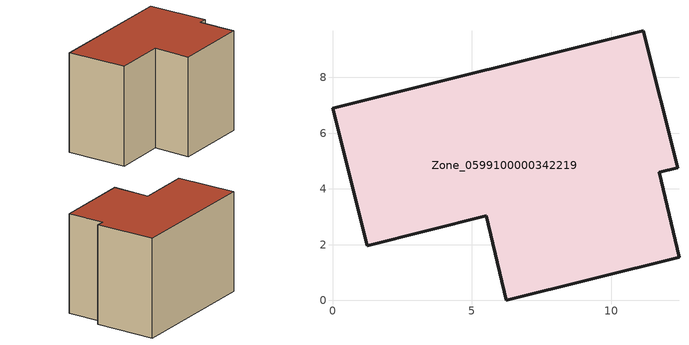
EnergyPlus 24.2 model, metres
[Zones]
Zone_0599100000342219
 floor ground (C_G): 0,6.89 11.15,9.68 12.39,4.76 11.73,4.6 12.44,1.55 6.23,0 5.52,3.04 1.24,1.96 z0
 wall outside (C_F): 11.15,9.68 0,6.89 1.24,1.96 5.52,3.04 6.23,0 12.44,1.55 11.73,4.6 12.39,4.76 11.15,9.68 z0:8.35
 roof outside (C_R): 12.44,1.55 11.73,4.6 12.39,4.76 11.15,9.68 0,6.89 1.24,1.96 5.52,3.04 6.23,0 z8.35
[BUILDING]
Pand.0599100000342219: North Axis=0; Terrain=City; Loads Convergence Tolerance Value=0.04; Temperature Convergence Tolerance Value=0.4; Solar Distribution=FullExterior; Maximum Number of Warmup Days=25; Minimum Number of Warmup Days=1
[Site:Location]
Rotterdam.The.Hague.AP_ZH_NLD Design_Conditions: Latitude=51.96; Longitude=4.45; Time Zone=1; Elevation=-4.5
[SITE:GROUNDTEMPERATURE:BUILDINGSURFACE]
18, 18, 18, 18, 18, 18, 18, 18, 18, 18, 18, 18
[MATERIAL] Thermal Absorptance=0.9; Solar Absorptance=0.7; Visible Absorptance=0.7
Name | Roughness | Thickness | Conductivity | Density | Specific Heat
G.TI.1992-2005 | MediumSmooth | 0.15 | 0.06 | 540 | 1210
F.TI.1992-2005 | Rough | 0.3 | 0.12 | 1920 | 840
R.TI.1992-2005 | MediumRough | 0.2 | 0.08 | 1500 | 1000
[CONSTRUCTION]
C_G: G.TI.1992-2005
C_F: F.TI.1992-2005
C_R: R.TI.1992-2005
[ZONE]
Zone_0599100000342219: Type=1; Multiplier=1; Ceiling Height=Autocalculate; Volume=Autocalculate; Floor Area=autocalculate; Part of Total Floor Area=Yes
[ZONEINFILTRATION:DESIGNFLOWRATE]
Infil_Zone_0599100000342219: Zone or ZoneList or Space or SpaceList=Zone_0599100000342219; Schedule=AlwaysOn; Design Flow Rate Calculation Method=Flow/Area; Flow Rate per Floor Area=0.0015; Constant Term Coefficient=1; Temperature Term Coefficient=0; Velocity Term Coefficient=0; Velocity Squared Term Coefficient=0
[HVACTEMPLATE:ZONE:IDEALLOADSAIRSYSTEM]
Zone_0599100000342219: Maximum Heating Supply Air Temperature=50; Minimum Cooling Supply Air Temperature=13; Maximum Heating Supply Air Humidity Ratio=0.0156; Minimum Cooling Supply Air Humidity Ratio=0.0077; Heating Limit=NoLimit; Cooling Limit=NoLimit; Dehumidification Control Type=ConstantSensibleHeatRatio; Cooling Sensible Heat Ratio=0.7; Dehumidification Setpoint=60; Humidification Control Type=None; Humidification Setpoint=30; Outdoor Air Method=None; Outdoor Air Flow Rate per Person=0.00944; Outdoor Air Flow Rate per Zone Floor Area=0; Outdoor Air Flow Rate per Zone=0; Demand Controlled Ventilation Type=None; Outdoor Air Economizer Type=NoEconomizer; Heat Recovery Type=None; Sensible Heat Recovery Effectiveness=0.7; Latent Heat Recovery Effectiveness=0.65
[ZONECONTROL:THERMOSTAT]
ThermostatControl_Zone_0599100000342219: Zone or ZoneList=Zone_0599100000342219; Control Type Schedule=DualSetpointControlType; Control 1=Thermostat_Zone_0599100000342219; Temperature Difference Between Cutout And Setpoint=0
[THERMOSTATSETPOINT:DUALSETPOINT]
Thermostat_Zone_0599100000342219: Heating Setpoint Temperature Schedule=HeatingSetpoint_Zone_0599100000342219; Cooling Setpoint Temperature Schedule=CoolingSetpoint_Zone_0599100000342219
[SCHEDULE:COMPACT]
HeatingSetpoint_Zone_0599100000342219: Through: 12/31, For: AllDays, Until: 24:00, 21
CoolingSetpoint_Zone_0599100000342219: Through: 12/31, For: AllDays, Until: 24:00, 24
DualSetpointControlType: Through: 12/31, For: AllDays, Until: 24:00, 4
AlwaysOn: Through: 12/31, For: AllDays, Until: 24:00, 1
